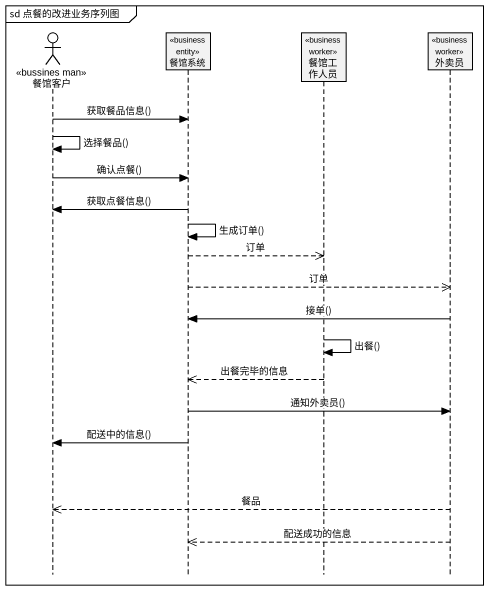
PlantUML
@startuml
mainframe sd 点餐的改进业务序列图
hide footbox
actor 餐馆客户 <<bussines man>>
participant 餐馆系统 <<business entity>>
participant 餐馆工作人员 <<business worker>>
participant 外卖员 <<business worker>>

餐馆客户 -> 餐馆系统 : 获取餐品信息()
餐馆客户 -> 餐馆客户 : 选择餐品()
餐馆客户 -> 餐馆系统 : 确认点餐()
餐馆系统 -> 餐馆客户 : 获取点餐信息()
餐馆系统 -> 餐馆系统 : 生成订单()
餐馆系统 -->> 餐馆工作人员 : 订单
餐馆系统 -->> 外卖员 : 订单
外卖员 -> 餐馆系统 : 接单()
餐馆工作人员 -> 餐馆工作人员 : 出餐()
餐馆工作人员 -->> 餐馆系统 : 出餐完毕的信息
餐馆系统 -> 外卖员 : 通知外卖员()
餐馆系统 -> 餐馆客户 : 配送中的信息()
外卖员 -->> 餐馆客户 : 餐品
外卖员 -->> 餐馆系统 : 配送成功的信息
@enduml
